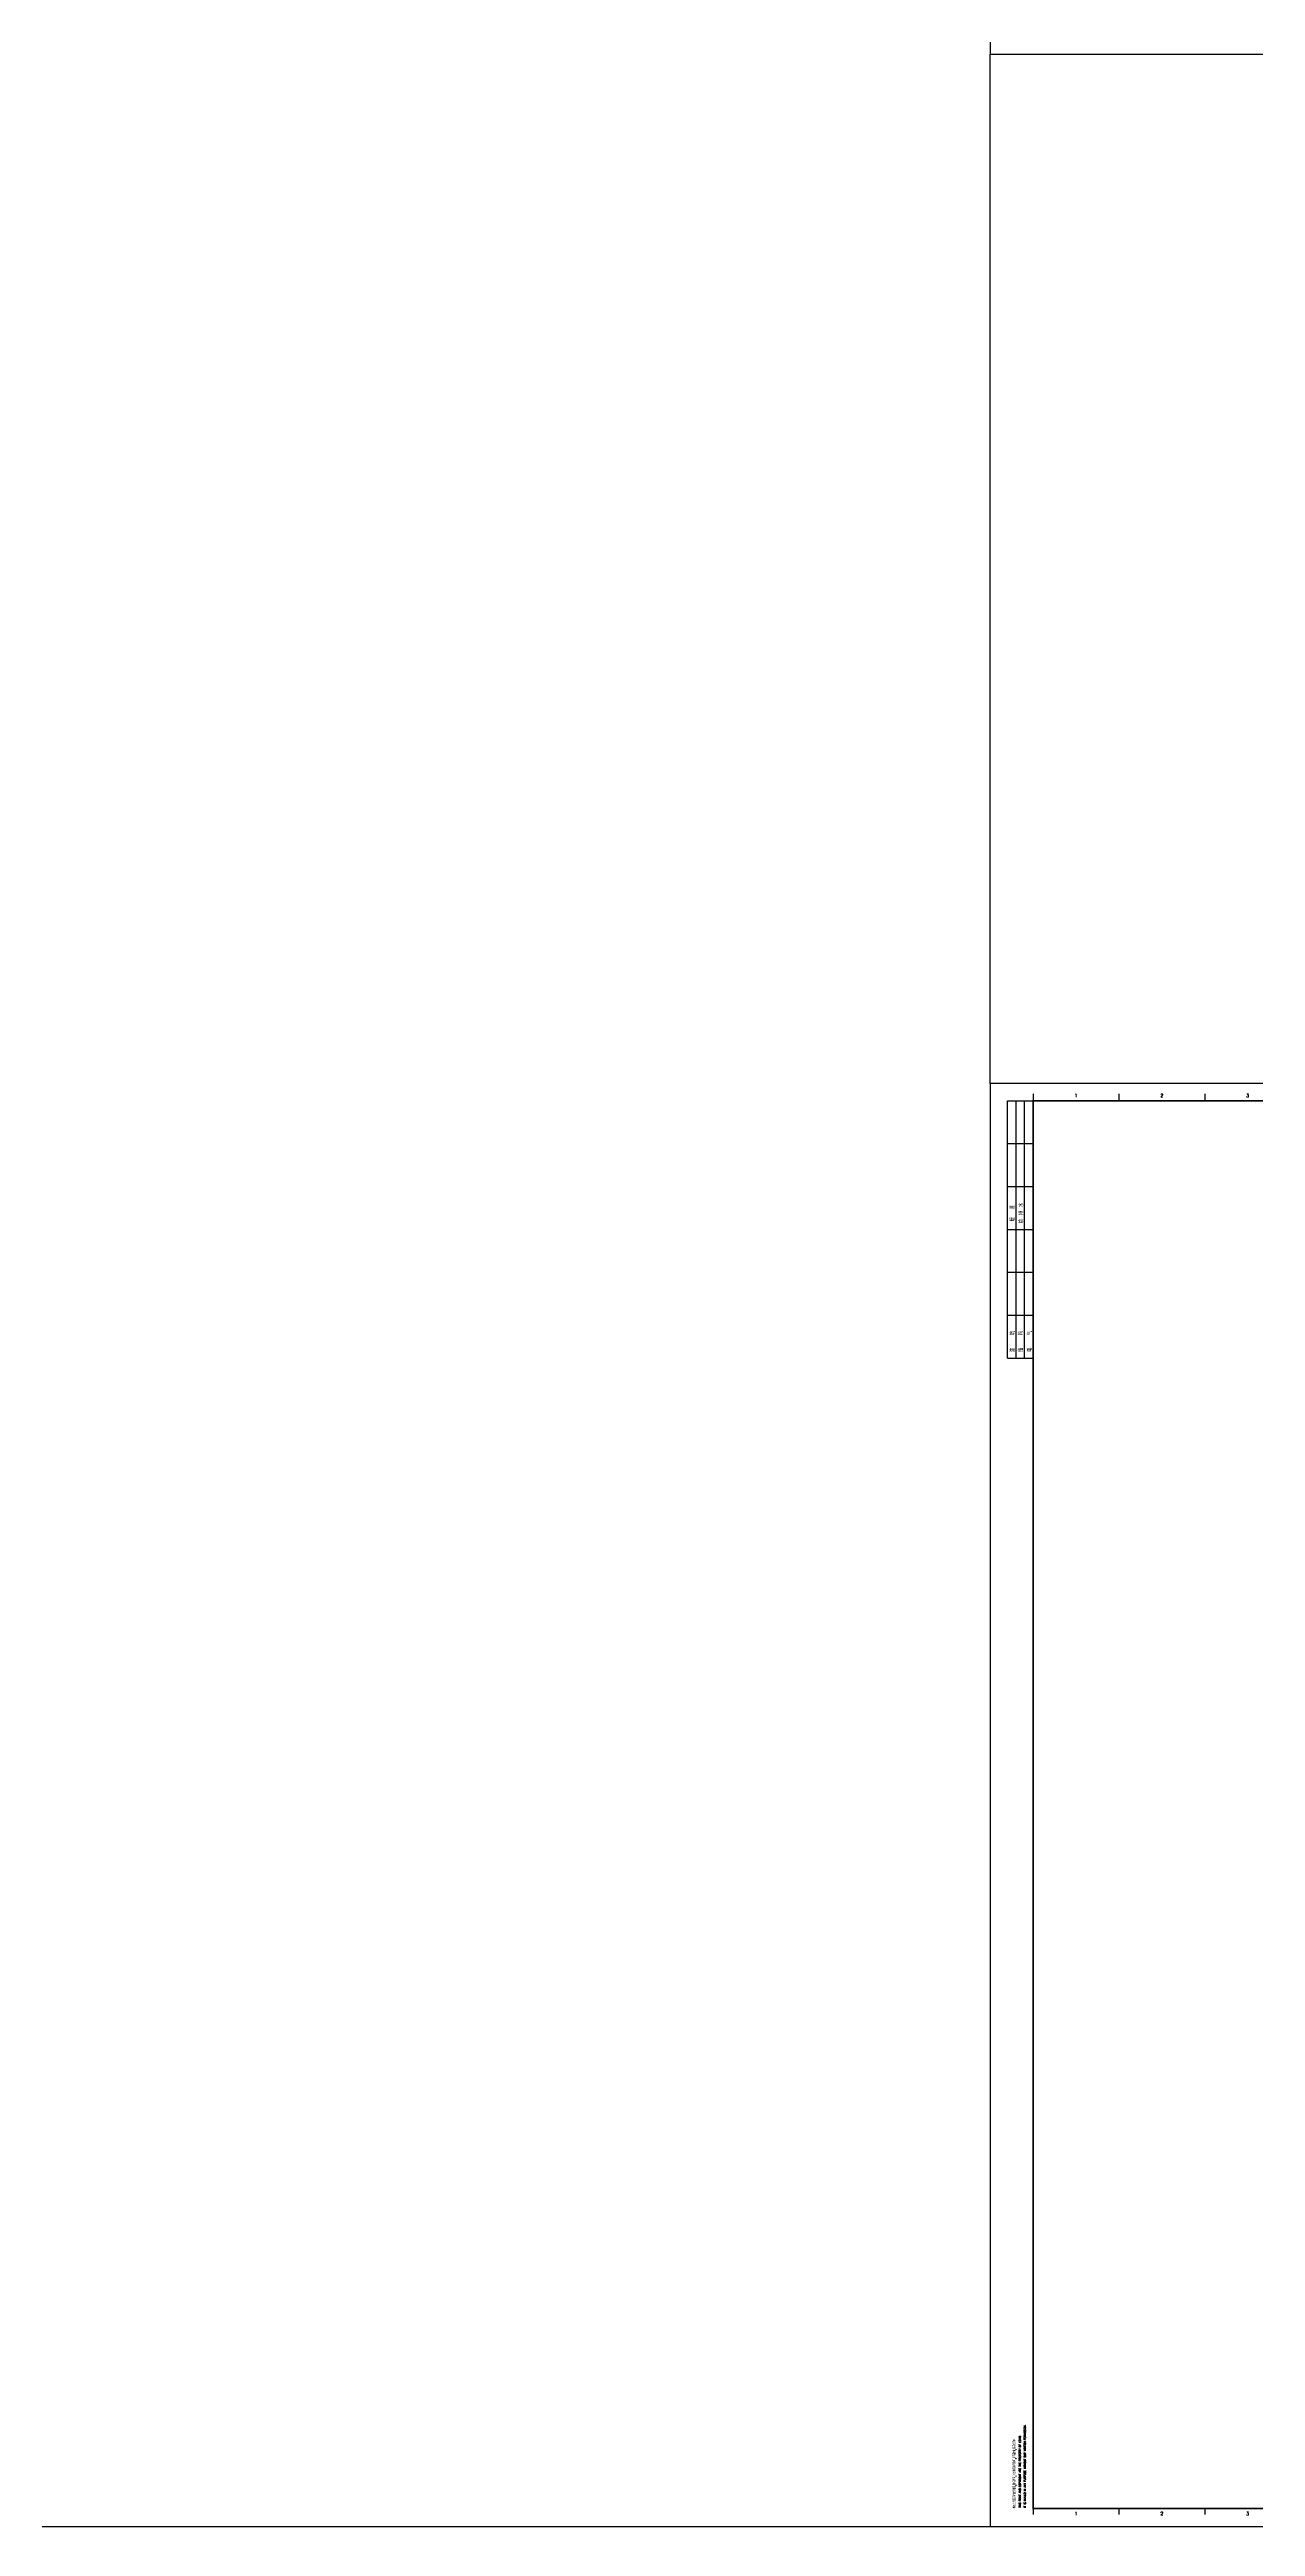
# Model space of a CAD drawing. Header units: inches. Extents: x 0 to 508000, y 0 to 738838.
# Drawn here: x 413679 to 448830, y 198338 to 270521 of the extents above; entities that cross this region are included whole.
import ezdxf
from ezdxf.enums import TextEntityAlignment as Align

# ---------------------------------------------------------------- set-up
doc = ezdxf.new("R2010")
doc.units = ezdxf.units.IN
doc.header["$LTSCALE"] = 1000
doc.header["$MEASUREMENT"] = 0
doc.layers.get('0').update_dxf_attribs({"true_color": 0xffffff})
doc.layers.add('TK', color=7, linetype='Continuous', true_color=0xffffff)
doc.layers.add('ZG-图框层', color=4, linetype='Continuous', true_color=0x00ffff)
doc.styles.add('CCIAD-图框(会签栏)', font='txt.shx', dxfattribs={"height": 0.2, "bigfont": 'gbcbig.shx'})
doc.styles.add('CCIAD-图框(版权说明)', font='SIMPLEX.shx', dxfattribs={"height": 0.2, "bigfont": 'gbcbig.shx'})
doc.styles.add('ISOCP', font='txt.shx', dxfattribs={"height": 0.2, "bigfont": 'gbcbig.shx'})

msp = doc.modelspace()

# ---------------------------------------------------------------- linework, layer by layer
at = {"lineweight": -3}
for p, q in [((441100, 240388), (441100, 270388)), ((411100, 198338), (441100, 198338))]:
    msp.add_line(p, q, dxfattribs=at)
at = {"layer": 'TK', "lineweight": -3}
for p, q in [((441600, 239888), (442350, 239888)), ((441600, 236138), (441600, 239888)), ((441850, 236138), (441850, 239888)), ((442100, 236138), (442100, 239888)), ((442350, 240084), (442350, 239888)), ((442350, 236138), (442350, 239888)), ((444850, 240084), (444850, 239888)), ((447350, 240084), (447350, 239888)), ((441600, 238638), (442350, 238638)), ((441600, 237388), (442350, 237388)), ((441600, 232388), (441600, 236138)), ((441600, 236138), (442350, 236138)), ((441600, 236138), (442350, 236138)), ((441850, 232388), (441850, 236138)), ((442100, 232388), (442100, 236138)), ((442350, 232388), (442350, 236138)), ((441600, 234888), (442350, 234888)), ((441600, 233638), (442350, 233638)), ((441600, 232388), (442350, 232388)), ((442350, 198884), (442350, 198688)), ((444850, 198884), (444850, 198688)), ((447350, 198884), (447350, 198688))]:
    msp.add_line(p, q, dxfattribs=at)
at = {"layer": 'ZG-图框层', "lineweight": -3}
for points in [[(441100, 312438), (441100, 270388), (508000, 270388), (508000, 312438)], [(441100, 240388), (441100, 198338), (508000, 198338), (508000, 240388)]]:
    msp.add_lwpolyline(points, close=True, dxfattribs=at)
at = {"layer": 'ZG-图框层', "lineweight": -3, "const_width": 50}
msp.add_lwpolyline([(442350, 198861), (442350, 239888), (507500, 239888), (507500, 198861)], close=True, dxfattribs=at)

# ---------------------------------------------------------------- texts
at = {"layer": 'TK', "style": 'ISOCP'}
for s, p in [('1', (443600, 240040)), ('2', (446100, 240040)), ('3', (448600, 240040)), ('1', (443600, 198713)), ('2', (446100, 198713)), ('3', (448600, 198713))]:
    msp.add_text(s, height=100, dxfattribs=at).set_placement(p, align=Align.MIDDLE_CENTER)
at = {"layer": 'TK', "style": 'CCIAD-图框(会签栏)'}
for s, p in [('暖  通', (441813, 236371)), ('给 排 水', (442063, 236316)), ('建   筑', (441818, 232566)), ('结   构', (442055, 232566)), ('电   气', (442318, 232566))]:
    msp.add_text(s, height=125, rotation=90, dxfattribs=at).set_placement(p)
at = {"layer": 'TK', "style": 'CCIAD-图框(版权说明)', "width": 0.8}
for s, height, p in [('THIS PRINT AND COPYRIGHT ARE THE PROPERTY OF CCIAD ', 60, (441995, 198884)), ('IT IS INVALID IN ANY PURPOSE WITHOUT OUR WRITTEN PERMISSION.', 60, (442136, 198884)), ('本图须加盖院出图专用章,版权所有,未经本院书面许可,不得翻制,违者必究!', 75, (441839, 198863))]:
    msp.add_text(s, height=height, rotation=90, dxfattribs=at).set_placement(p)

doc.saveas('drawing.dxf')
